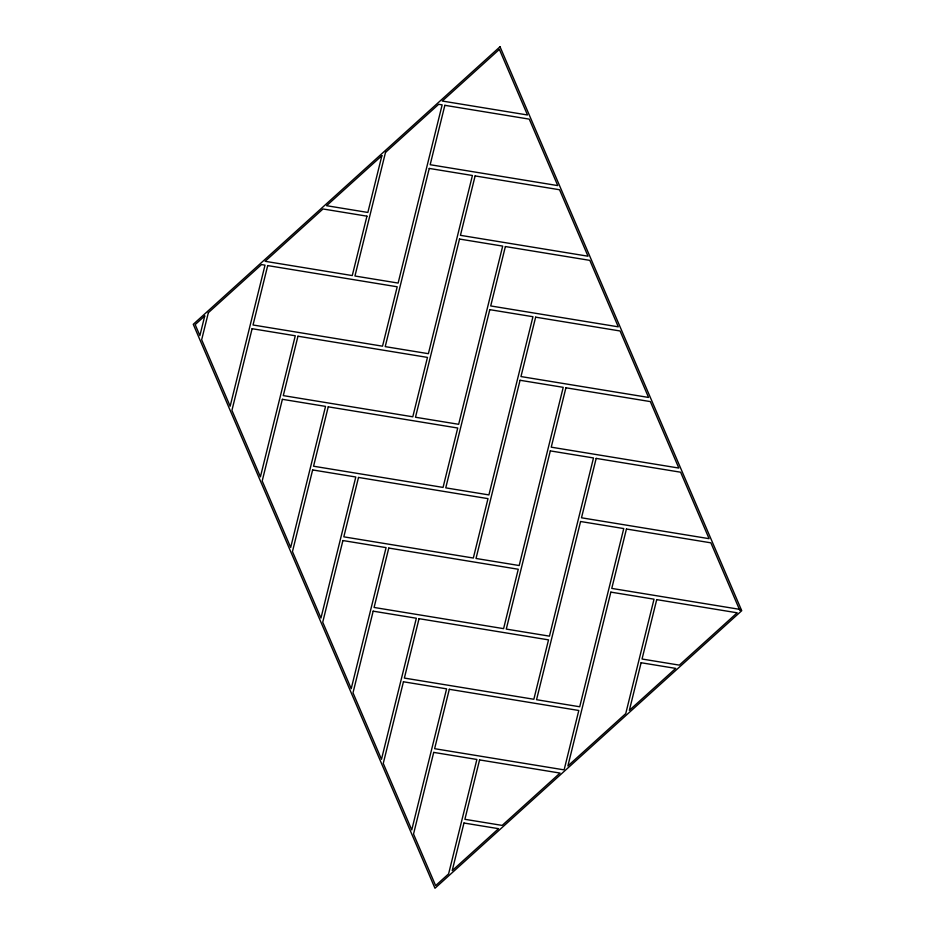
<?xml version="1.0" encoding="UTF-8"?>
<svg xmlns="http://www.w3.org/2000/svg" width="935" height="935" viewBox="0 0 935 935"><rect width="100%" height="100%" fill="white"/><g stroke="black" fill="none" stroke-linecap="round" stroke-linejoin="round"><path stroke-width="1.4" d="M204.742 315.96L199.88 335.607L195.17 324.609L204.742 315.96M208.353 312.687L201.668 339.756L230.15 406.222L265.014 265.154L261.519 264.582L208.353 312.687M252.111 328.699L231.927 410.371L260.409 476.838L295.273 335.77L252.111 328.699M267.702 265.587L253.034 324.994L382.52 346.184L397.2 286.788L267.702 265.587M282.382 399.315L262.197 480.987L290.68 547.454L325.544 406.386L282.382 399.315M297.973 336.214L283.293 395.61L412.791 416.8L427.47 357.404L297.973 336.214M366.941 216.172L352.261 275.568L265.143 261.309L322.984 208.972L366.941 216.172M381.877 155.677L367.852 212.455L326.595 205.7L381.877 155.677M385.5 152.405L354.949 276.012L398.123 283.071L442.15 104.872L438.667 104.299L385.5 152.405M312.641 469.931L292.456 551.603L320.95 618.07L355.803 477.002L312.641 469.931M328.243 406.83L313.564 466.226L443.05 487.416L457.729 428.02L328.243 406.83M429.258 168.429L385.22 346.628L428.382 353.687L472.42 175.488L429.258 168.429M444.85 105.316L430.17 164.712L557.763 185.597L529.268 119.131L444.85 105.316M342.911 540.547L322.727 622.219L351.209 688.686L386.073 547.618L342.911 540.547M358.502 477.446L343.823 536.842L473.32 558.031L488 498.635L358.502 477.446M459.517 239.044L415.491 417.244L458.653 424.303L502.691 246.104L459.517 239.044M475.12 175.932L460.441 235.328L588.021 256.213L559.539 189.747L475.12 175.932M373.17 611.163L352.998 692.835L381.48 759.302L416.344 618.234L373.17 611.163M388.773 548.062L374.093 607.458L503.591 628.647L518.27 569.251L388.773 548.062M489.788 309.66L445.75 487.86L488.911 494.919L532.95 316.72L489.788 309.66M505.379 246.548L490.711 305.944L618.292 326.829L589.81 260.362L505.379 246.548M403.441 681.779L383.257 763.451L411.751 829.918L446.603 688.85L403.441 681.779M419.044 618.678L404.364 678.074L533.85 699.263L548.529 639.867L419.044 618.678M520.059 380.276L476.02 558.475L519.182 565.535L563.221 387.335L520.059 380.276M535.65 317.164L520.97 376.56L648.563 397.445L620.069 330.978L535.65 317.164M433.711 752.394L413.527 834.067L435.628 885.62L448.601 873.886L476.873 759.465L433.711 752.394M449.303 689.294L434.623 748.69L563.641 769.797L564.284 769.213L578.8 710.483L449.303 689.294M550.318 450.892L506.279 629.091L549.453 636.151L593.491 457.951L550.318 450.892M565.92 387.78L551.241 447.175L678.822 468.061L650.339 401.594L565.92 387.78M463.97 823.022L452.213 870.614L498.565 828.679L463.97 823.022M479.573 759.91L464.894 819.305L502.177 825.406L560.018 773.07L479.573 759.91M580.588 521.508L536.55 699.707L579.712 706.766L623.75 528.567L580.588 521.508M596.179 458.395L581.5 517.791L709.092 538.677L680.61 472.21L596.179 458.395M610.859 592.124L567.896 765.952L625.737 713.615L654.021 599.183L610.859 592.124M626.45 529.011L611.771 588.407L740.789 609.526L739.83 610.391L710.869 542.826L626.45 529.011M641.118 662.74L629.36 710.343L675.713 668.396L641.118 662.74M656.721 599.627L642.041 659.023L679.324 665.124L737.166 612.799L656.721 599.627M500.026 46.75L193.264 324.305L434.974 888.25L741.736 610.695L500.026 46.75M499.372 49.38L442.278 101.038L527.492 114.982L499.372 49.38"/></g></svg>
